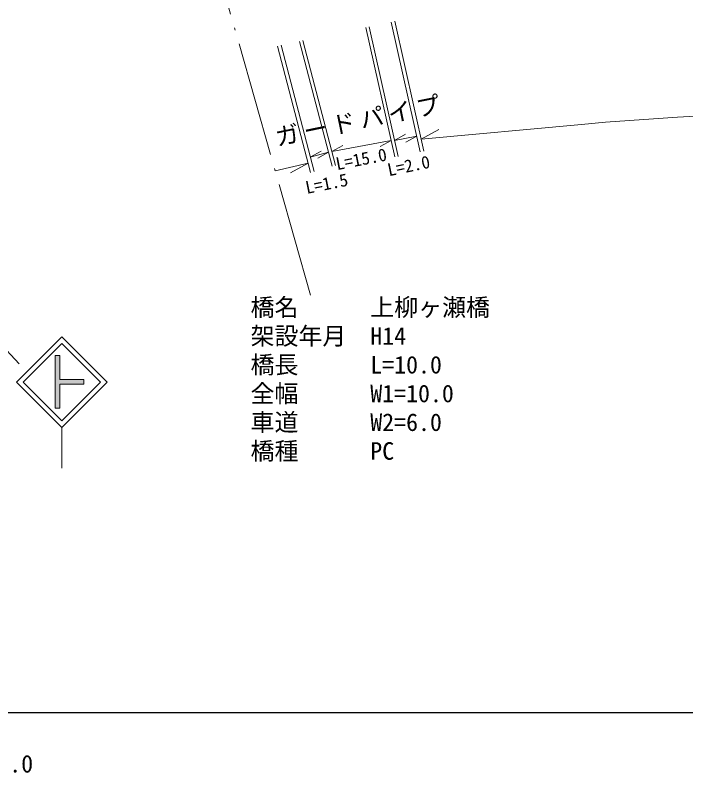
# Model space of a CAD drawing. Units: millimetres, scale not verified. Extents: x 40000 to 680000, y 20000 to 380000.
# Drawn here: x 269083 to 339124, y 198715 to 277792 of the extents above; entities that cross this region are included whole.
import ezdxf
from ezdxf.enums import TextEntityAlignment as Align

# ---------------------------------------------------------------- set-up
doc = ezdxf.new("R2010")
doc.units = ezdxf.units.MM
doc.header["$LTSCALE"] = 1000
doc.linetypes.add('LONG_DASHED_DOTTED', pattern=[15.25, 12, -1.5, 0.25, -1.5])
for name, color, linetype, lineweight in [('M-BGD-RSTR', 7, 'Continuous', 25), ('M-BMK-LINE', 2, 'LONG_DASHED_DOTTED', 13), ('M-STR-HTXT', 7, 'Continuous', 13)]:
    doc.layers.add(name, color=color, linetype=linetype, lineweight=lineweight)
doc.styles.add('ＭＳ ゴシック', font='')
doc.styles.get('ＭＳ ゴシック').set_extended_font_data('MS Gothic')

msp = doc.modelspace()

# ---------------------------------------------------------------- hatches: boundary and pattern name
at = {"layer": 'M-STR-HTXT'}
msp.add_hatch(color=256, dxfattribs=at).paths.add_polyline_path([(273260, 242263), (273760, 242263), (273760, 239763), (276260, 239763), (276260, 239263), (273760, 239263), (273760, 236763), (273260, 236763)])

# ---------------------------------------------------------------- linework, layer by layer
at = {"layer": 'M-BGD-RSTR'}
msp.add_line((40000, 205000), (579000, 205000), dxfattribs=at)
at = {"layer": 'M-BMK-LINE'}
msp.add_line((299916, 248569), (283677, 305792), dxfattribs=at)
at = {"layer": 'M-STR-HTXT'}
for p, q in [((311384, 263542), (308359, 277069)), ((311772, 263610), (308744, 277149)), ((308717, 263012), (305698, 276510)), ((309075, 263048), (306048, 276583)), ((299923, 261377), (296470, 274571)), ((300294, 261477), (296846, 274650)), ((302202, 262017), (298789, 275058)), ((302541, 262116), (299135, 275130)), ((311495, 264848), (328238, 266389)), ((311495, 264848), (313311, 265856)), ((308700, 264727), (309835, 265357)), ((308700, 264727), (311024, 265161)), ((311024, 265161), (309889, 264531)), ((302159, 263575), (308333, 264727)), ((302159, 263575), (303294, 264204)), ((308333, 264727), (307198, 264097)), ((299901, 262979), (301036, 263609)), ((301818, 263485), (299901, 262979)), ((301818, 263485), (300683, 262855)), ((296238, 261528), (299670, 262344)), ((299670, 262344), (297854, 261336)), ((252903, 259229), (269507, 241396)), ((269228, 239493), (273966, 244230)), ((273966, 244230), (278704, 239493)), ((273966, 243523), (269935, 239493)), ((277996, 239493), (273966, 243523)), ((273260, 236763), (273260, 242263)), ((273260, 242263), (273760, 242263)), ((273760, 242263), (273760, 239763)), ((273760, 239763), (276260, 239763)), ((276260, 239763), (276260, 239263)), ((273966, 234755), (269228, 239493)), ((269935, 239493), (273966, 235462)), ((276260, 239263), (273760, 239263)), ((273760, 239263), (273760, 236763)), ((273966, 235462), (277996, 239493)), ((278704, 239493), (273966, 234755)), ((273760, 236763), (273260, 236763)), ((273966, 234755), (273966, 230503))]:
    msp.add_line(p, q, dxfattribs=at)
msp.add_lwpolyline([(273260, 242263), (273760, 242263), (273760, 239763), (276260, 239763), (276260, 239263), (273760, 239263), (273760, 236763), (273260, 236763)], close=True, dxfattribs=at)
msp.add_arc((355742, -32347), 300000, 79.93726, 95.26031, dxfattribs=at)

# ---------------------------------------------------------------- texts
at = {"layer": 'M-BGD-RSTR', "style": 'ＭＳ ゴシック'}
msp.add_text('200.0', height=1833, dxfattribs=at).set_placement((267844, 198195), align=Align.BOTTOM_CENTER)
at = {"layer": 'M-STR-HTXT', "style": 'ＭＳ ゴシック'}
for s, rotation, p in [('L=15.0', 11, (302781, 261222)), ('L=2.0', 11.6, (308193, 260590)), ('L=1.5', 11.3, (299619, 258742))]:
    msp.add_text(s, height=1320, rotation=rotation, dxfattribs=at).set_placement(p, align=Align.BOTTOM_LEFT)
for s, p in [('橋名\u3000\u3000\u3000上柳ヶ瀬橋', (293667, 245841)), ('架設年月\u3000H14', (293667, 242841)), ('橋長\u3000\u3000\u3000L=10.0', (293667, 239841)), ('全幅\u3000\u3000\u3000W1=10.0', (293667, 236841)), ('車道\u3000\u3000\u3000W2=6.0', (293667, 233841)), ('橋種\u3000\u3000\u3000PC', (293667, 230841))]:
    msp.add_text(s, height=1833, dxfattribs=at).set_placement(p, align=Align.BOTTOM_LEFT)
at = {"layer": 'M-STR-HTXT', "insert": (296479, 264024), "char_height": 1833, "attachment_point": 7, "rotation": 11.6, "style": 'ＭＳ ゴシック'}
msp.add_mtext('\\T1.2;ガードパイプ', dxfattribs=at)

doc.saveas('drawing.dxf')
